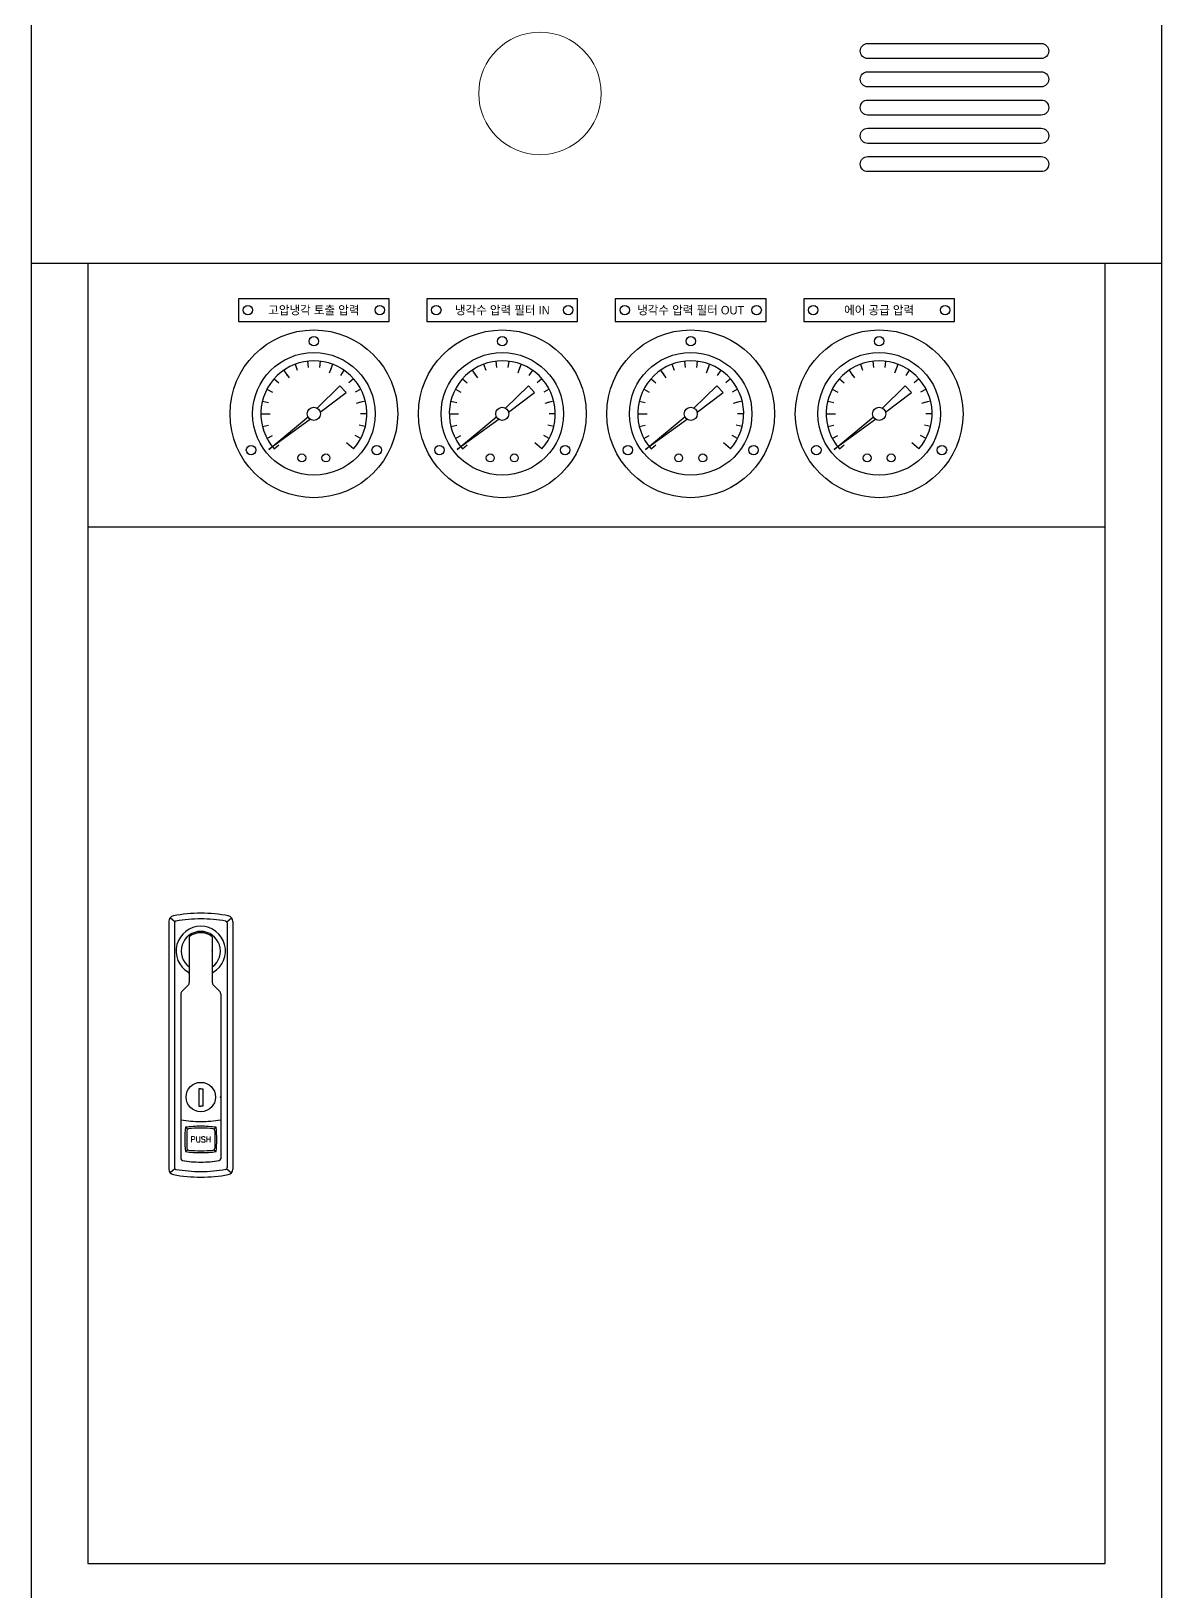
# Model space of a CAD drawing. Header units: millimetres. Extents: x 92843 to 114843, y 2721 to 9158.
# Drawn here: x 109923 to 110523, y 4656 to 5484 of the extents above; entities that cross this region are included whole.
import ezdxf
from ezdxf.enums import TextEntityAlignment as Align

# ---------------------------------------------------------------- set-up
doc = ezdxf.new("R2010")
doc.units = ezdxf.units.MM
doc.header["$LTSCALE"] = 10
doc.layers.add('Layer2', color=7, linetype='Continuous')
doc.styles.get("Standard").update_dxf_attribs({"font": 'txt.shx'})
doc.styles.add('style1', font='')
doc.styles.get('style1').set_extended_font_data('Gulim')

# ---------------------------------------------------------------- blocks, each defined once
blk = doc.blocks.new('A$C0CFA221B')
for p, q in [((28.52, 67.65), (30.4, 64.92)), ((29.46, 66.29), (31.34, 63.56)), ((34.53, 70.8), (35.7, 67.7)), ((41.11, 72.42), (41.51, 69.14)), ((47.89, 72.42), (47.49, 69.14)), ((53.89, 69.25), (52.71, 66.16)), ((54.47, 70.8), (53.3, 67.7)), ((60.48, 67.65), (58.6, 64.92)), ((23.45, 63.15), (25.92, 60.96)), ((46.23, 47.51), (58.37, 59.3)), ((61.68, 55.76), (58.37, 59.3)), ((65.55, 63.15), (63.08, 60.96)), ((17.19, 51.23), (20.4, 50.44)), ((19.6, 57.57), (22.53, 56.03)), ((47.86, 45.4), (61.68, 55.76)), ((69.4, 57.57), (66.47, 56.03)), ((70.2, 50.84), (66.99, 50.04)), ((71.81, 51.23), (68.6, 50.44)), ((16.37, 44.5), (19.68, 44.5)), ((18.03, 44.5), (21.34, 44.5)), ((20.55, 25.52), (41.59, 43)), ((42.77, 41.59), (20.55, 25.52)), ((72.63, 44.5), (69.32, 44.5)), ((17.19, 37.77), (20.4, 38.56)), ((71.81, 37.77), (68.6, 38.56)), ((19.6, 31.43), (22.53, 32.97)), ((64.31, 26.95), (61.84, 29.14)), ((65.55, 25.85), (63.08, 28.04)), ((69.4, 31.43), (66.47, 32.97))]:
    blk.add_line(p, q)
blk.add_lwpolyline([(23.45, 25.85), (25.92, 28.04)])
for centre, radius in [((44.5, 44.5), 44.5), ((44.5, 44.5), 32.5), ((44.5, 44.5), 3.47), ((38.12, 21.11), 2.09), ((50.88, 21.11), 2.09)]:
    blk.add_circle(centre, radius)
at = {"linetype": 'Continuous', "ltscale": 2}
for centre in [(44.5, 83), (11.16, 25.25), (77.84, 25.25)]:
    blk.add_circle(centre, 2.5, dxfattribs=at)
blk.add_arc((44.5, 44.5), 28.13, 318.46154, 221.53846)
blk = doc.blocks.new('A$C6C0A1E55')
at = {"linetype": 'Continuous', "ltscale": 2}
blk.add_lwpolyline([(0, 0), (80, 0), (80, 12), (0, 12)], close=True, dxfattribs=at)
at = {"linetype": 'Continuous'}
for centre in [(5, 6), (75, 6)]:
    blk.add_circle(centre, 2.5, dxfattribs=at)
at = {"layer": 'Layer2', "style": 'style1'}
blk.add_text('고압냉각 토출 압력', height=4.5, dxfattribs=at).set_placement((40, 6), align=Align.MIDDLE_CENTER)
blk = doc.blocks.new('A$C096B23B1')
at = {"linetype": 'Continuous', "ltscale": 2}
blk.add_lwpolyline([(-5, -6), (75, -6), (75, 6), (-5, 6)], close=True, dxfattribs=at)
at = {"linetype": 'Continuous'}
for centre in [(0, 0), (70, 0)]:
    blk.add_circle(centre, 2.5, dxfattribs=at)
at = {"layer": 'Layer2', "style": 'style1'}
blk.add_text('냉각수 압력 필터 IN', height=4.5, dxfattribs=at).set_placement((35, 0), align=Align.MIDDLE_CENTER)
blk = doc.blocks.new('A$C6AA60E02')
at = {"linetype": 'Continuous', "ltscale": 2}
blk.add_lwpolyline([(-5, -6), (75, -6), (75, 6), (-5, 6)], close=True, dxfattribs=at)
at = {"linetype": 'Continuous'}
for centre in [(0, 0), (70, 0)]:
    blk.add_circle(centre, 2.5, dxfattribs=at)
at = {"layer": 'Layer2', "style": 'style1'}
blk.add_text('냉각수 압력 필터 OUT', height=4.5, dxfattribs=at).set_placement((35, 0), align=Align.MIDDLE_CENTER)
blk = doc.blocks.new('A$C68D60230')
at = {"linetype": 'Continuous', "ltscale": 2}
blk.add_lwpolyline([(-5, -6), (75, -6), (75, 6), (-5, 6)], close=True, dxfattribs=at)
at = {"linetype": 'Continuous'}
for centre in [(0, 0), (70, 0)]:
    blk.add_circle(centre, 2.5, dxfattribs=at)
at = {"layer": 'Layer2', "style": 'style1'}
blk.add_text('에어 공급 압력', height=4.5, dxfattribs=at).set_placement((35, 0), align=Align.MIDDLE_CENTER)
blk = doc.blocks.new('방수평면회전-KA-604D-정면')
for p, q in [((-17, 135.72), (-17, 4.28)), ((-13.77, 135.52), (-16.31, 137.64)), ((-14, 134.88), (-14, 5.12)), ((13.77, 135.52), (16.31, 137.64)), ((14, 134.88), (14, 5.12)), ((17, 135.72), (17, 4.28)), ((-6.1, 127.54), (-6.1, 109.03)), ((6.1, 127.54), (6.1, 109.03)), ((-6.1, 110.52), (-6.1, 103.33)), ((6.1, 110.52), (6.1, 103.33)), ((-6.69, 101.91), (-9.96, 98.64)), ((6.69, 101.91), (9.96, 98.64)), ((-10.55, 97.22), (-10.55, 9.78)), ((10.55, 97.22), (10.55, 9.78)), ((-1.06, 46.84), (-1.06, 37.74)), ((0, 46.84), (-1.06, 46.84)), ((0, 46.84), (1.06, 46.84)), ((1.06, 46.84), (1.06, 37.74)), ((-1.06, 37.74), (0, 37.74)), ((1.06, 37.74), (0, 37.74)), ((-8.16, 26.45), (-7.11, 25.43)), ((8.16, 26.45), (7.11, 25.43)), ((-7.5, 24.64), (-7.5, 15.36)), ((7.5, 24.64), (7.5, 15.36)), ((13.95, 20), (14, 20)), ((-7.11, 14.57), (-8.16, 13.55)), ((7.11, 14.57), (8.16, 13.55)), ((-13.77, 4.48), (-16.31, 2.36)), ((13.77, 4.48), (16.31, 2.36))]:
    blk.add_line(p, q)
blk.add_circle((0, 42.5), 7.8)
for centre, radius, start, end in [((-14, 135.72), 3, 100.47568, 180), ((0, 60), 80, 90, 100.47568), ((-13, 134.88), 1, 99.84903, 180), ((0, 60), 77, 90, 99.84903), ((0, 120), 13.1, 90, 239.76511), ((0, 60), 80, 79.36899, 90), ((0, 60), 77, 80.07968, 90), ((0, 120), 13.1, 300.23489, 90), ((13, 134.88), 1, 0, 80.15097), ((14, 135.72), 3, 0, 79.52432), ((0, 120), 10.4, 305.90408, 234.09592), ((0, 120), 9.7, 51.03349, 128.96651), ((-7.1, 107.82), 1, 0, 59.76511), ((7.1, 107.82), 1, 120.23489, 180), ((-8.1, 103.33), 2, 315, 0), ((8.1, 103.33), 2, 180, 225), ((-8.55, 97.22), 2, 135, 180), ((8.55, 97.22), 2, 0, 45), ((0, 89.5), 60, 259.87284, 270), ((52.4, 20), 60.9, 173.91919, 186.08081), ((0, -33.9), 60.9, 90, 97.69771), ((-6.5, 24.64), 1, 96.32509, 180), ((0, -34), 60, 90, 96.32509), ((0, 89.5), 60, 270, 280.12716), ((0, -33.9), 60.9, 82.30229, 90), ((0, -34), 60, 83.67491, 90), ((6.5, 24.64), 1, 0, 83.67491), ((-52.4, 20), 60.9, 353.91919, 6.08081), ((-9.55, 9.78), 1, 180, 260.68487), ((0, 68), 60, 260.488, 270), ((0, 68), 60, 260.68487, 270), ((0, 73.9), 60.9, 262.30229, 270), ((-6.5, 15.36), 1, 180, 263.67491), ((0, 74), 60, 263.67491, 270), ((0, 74), 60, 270, 276.32509), ((0, 73.9), 60.9, 270, 277.69771), ((0, 68), 60, 270, 279.512), ((0, 68), 60, 270, 279.31513), ((6.5, 15.36), 1, 276.32509, 0), ((9.55, 9.78), 1, 279.31513, 0), ((-14, 4.28), 3, 180, 259.52432), ((0, 80), 80, 259.52432, 270), ((-13, 5.12), 1, 180, 260.15097), ((0, 80), 77, 260.15097, 270), ((0, 80), 77, 270, 279.92032), ((0, 80), 80, 270, 280.51907), ((13, 5.12), 1, 279.84903, 0), ((14, 4.28), 3, 280.47568, 0)]:
    blk.add_arc(centre, radius, start, end)
for p in [(6, 120), (10.5, 42.5), (10.5, 42.5)]:
    blk.add_point(p)
blk.add_text('PUSH', height=3).set_placement((0, 20), align=Align.MIDDLE_CENTER)

msp = doc.modelspace()

# ---------------------------------------------------------------- linework, layer by layer
at = {"linetype": 'Continuous', "ltscale": 2}
msp.add_line((109952.66, 5221.4), (110492.66, 5221.4), dxfattribs=at)
msp.add_lwpolyline([(109922.66, 4641.4), (110522.66, 4641.4), (110522.66, 6041.4), (109922.66, 6041.4)], close=True, dxfattribs=at)
msp.add_lwpolyline([(109922.66, 5361.4), (110522.66, 5361.4), (110522.66, 6041.4), (109922.66, 6041.4)], close=True)
for points in [[(110366.66, 5469.9, -1), (110366.66, 5477.9), (110458.66, 5477.9, -1), (110458.66, 5469.9)], [(110366.66, 5454.9, -1), (110366.66, 5462.9), (110458.66, 5462.9, -1), (110458.66, 5454.9)], [(110366.66, 5439.9, -1), (110366.66, 5447.9), (110458.66, 5447.9, -1), (110458.66, 5439.9)], [(110366.66, 5424.9, -1), (110366.66, 5432.9), (110458.66, 5432.9, -1), (110458.66, 5424.9)], [(110366.66, 5409.9, -1), (110366.66, 5417.9), (110458.66, 5417.9, -1), (110458.66, 5409.9)]]:
    msp.add_lwpolyline(points, format="xyb", close=True, dxfattribs=at)
msp.add_lwpolyline([(109952.66, 5361.4), (109952.66, 4671.4), (110492.66, 4671.4), (110492.66, 5361.4)], dxfattribs=at)
at = {"lineweight": 13}
msp.add_circle((110192.66, 5451.4), 32.5, dxfattribs=at)

# ---------------------------------------------------------------- block references
at = {"linetype": 'Continuous', "ltscale": 2}
for name, p in [('A$C6C0A1E55', (110032.65, 5330.4)), ('A$C096B23B1', (110137.65, 5336.4)), ('A$C6AA60E02', (110237.65, 5336.4)), ('A$C68D60230', (110337.65, 5336.4)), ('A$C0CFA221B', (110028.16, 5236.9)), ('A$C0CFA221B', (110128.16, 5236.9)), ('A$C0CFA221B', (110228.16, 5236.9)), ('A$C0CFA221B', (110328.16, 5236.9))]:
    msp.add_blockref(name, p, dxfattribs=at)
at = {"color": 1, "linetype": 'Continuous', "lineweight": 9, "ltscale": 2}
msp.add_blockref('방수평면회전-KA-604D-정면', (110012.66, 4876.4), dxfattribs=at)

doc.saveas('drawing.dxf')
